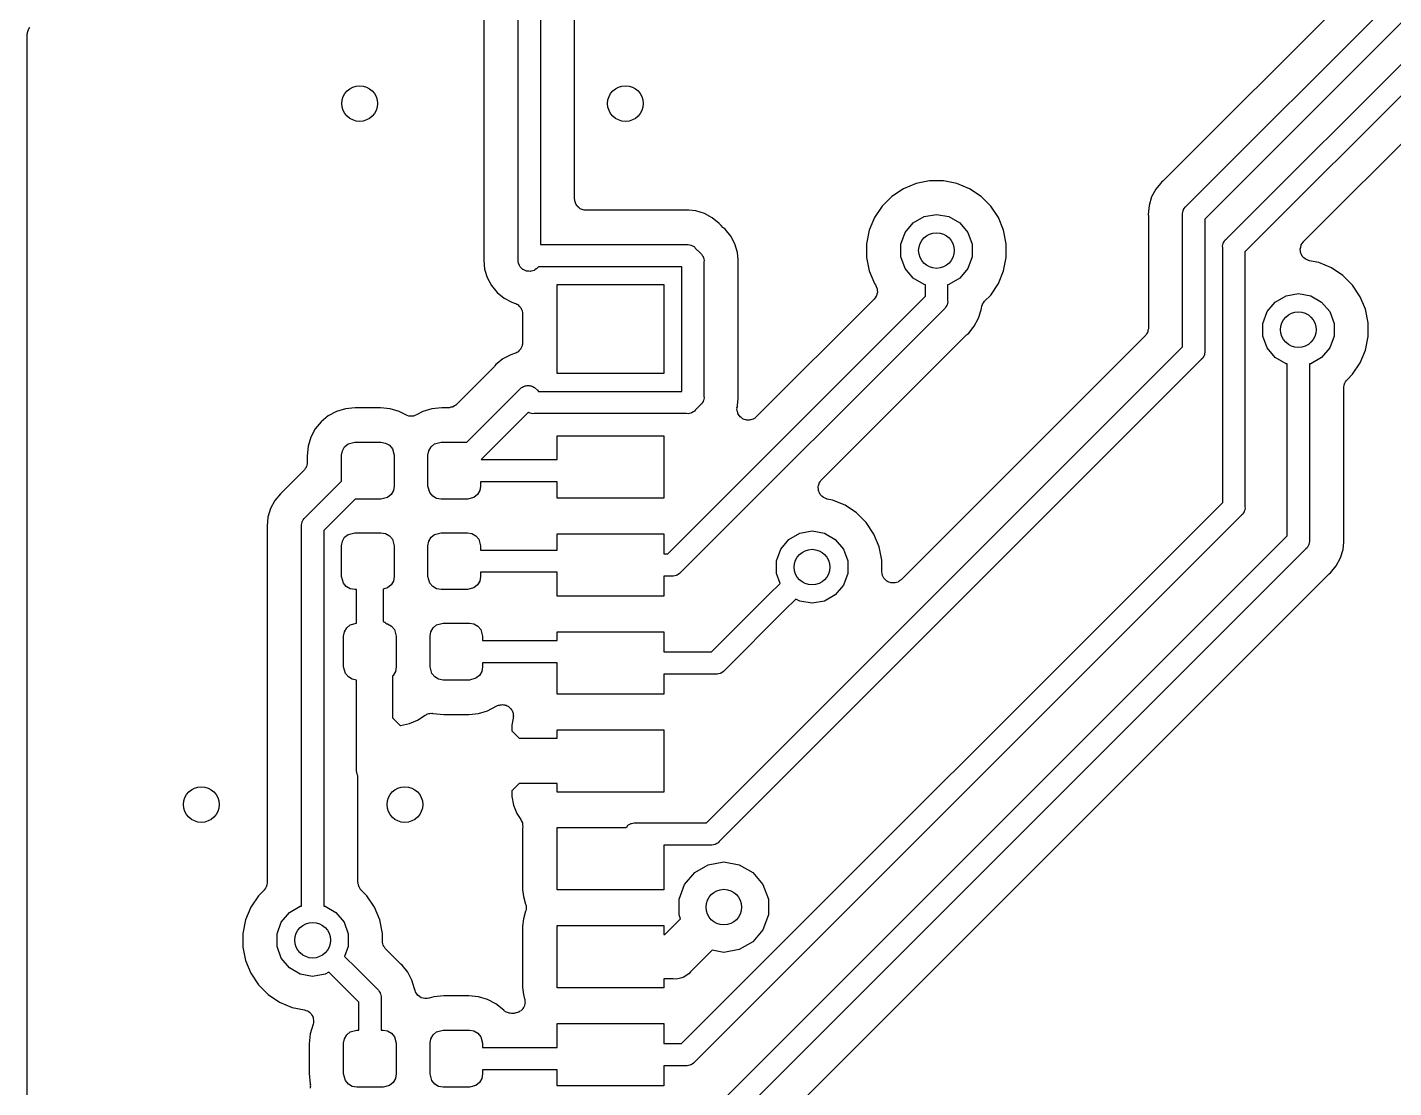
# Model space of a CAD drawing. Extents: x 10 to 287, y -200 to -10.
# Drawn here: x 113.49 to 128.83, y -144.28 to -132.37 of the extents above; entities that cross this region are included whole.
import ezdxf

# ---------------------------------------------------------------- set-up
doc = ezdxf.new("R2010")
doc.units = 0
doc.header["$MEASUREMENT"] = 0
doc.layers.add('BLACK', color=7, linetype='CONTINUOUS')

msp = doc.modelspace()

# ---------------------------------------------------------------- linework, layer by layer
at = {"layer": 'BLACK', "linetype": 'CONTINUOUS'}
for p, q in [((119.001, -134.966), (119.001, -123.877)), ((119.251, -123.83), (119.251, -134.806)), ((119.635, -134.295), (119.635, -123.856)), ((118.617, -125.522), (118.617, -134.951)), ((132.711, -127.624), (126.249, -134.086)), ((126.502, -134.376), (133.135, -127.743)), ((133.345, -127.887), (126.712, -134.52)), ((126.952, -134.745), (133.504, -128.193)), ((133.681, -128.37), (127.162, -134.889)), ((113.495, -132.413), (113.497, -132.402)), ((113.497, -132.402), (113.502, -132.392)), ((113.502, -132.392), (113.506, -132.382)), ((113.506, -132.382), (113.513, -132.373)), ((113.513, -132.373), (113.519, -132.363)), ((113.489, -132.445), (113.491, -132.434)), ((113.489, -147.666), (113.489, -132.445)), ((113.491, -132.423), (113.495, -132.413)), ((113.491, -132.434), (113.491, -132.423)), ((127.82, -134.774), (129.928, -132.666)), ((123.621, -134.09), (123.469, -134.12)), ((123.775, -134.09), (123.621, -134.09)), ((123.927, -134.12), (123.775, -134.09)), ((126.24, -134.094), (126.225, -134.106)), ((126.244, -134.09), (126.24, -134.094)), ((126.249, -134.086), (126.244, -134.09)), ((123.327, -134.179), (123.198, -134.265)), ((123.469, -134.12), (123.327, -134.179)), ((124.069, -134.179), (123.927, -134.12)), ((124.198, -134.265), (124.069, -134.179)), ((126.162, -134.184), (126.114, -134.272)), ((126.213, -134.121), (126.162, -134.184)), ((126.225, -134.106), (126.213, -134.121)), ((126.213, -134.121), (126.213, -134.121)), ((119.637, -134.306), (119.635, -134.295)), ((119.637, -134.317), (119.637, -134.306)), ((119.641, -134.327), (119.637, -134.317)), ((119.643, -134.338), (119.641, -134.327)), ((119.648, -134.348), (119.643, -134.338)), ((119.652, -134.358), (119.648, -134.348)), ((119.659, -134.367), (119.652, -134.358)), ((119.665, -134.377), (119.659, -134.367)), ((119.673, -134.384), (119.665, -134.377)), ((119.68, -134.392), (119.673, -134.384)), ((119.69, -134.398), (119.68, -134.392)), ((119.698, -134.405), (119.69, -134.398)), ((123.089, -134.374), (123.003, -134.503)), ((123.198, -134.265), (123.089, -134.374)), ((124.307, -134.374), (124.198, -134.265)), ((124.393, -134.503), (124.307, -134.374)), ((126.085, -134.368), (126.076, -134.468)), ((126.114, -134.272), (126.085, -134.368)), ((126.472, -134.414), (126.481, -134.401)), ((126.481, -134.401), (126.49, -134.386)), ((126.49, -134.386), (126.502, -134.376)), ((119.709, -134.409), (119.698, -134.405)), ((119.719, -134.414), (119.709, -134.409)), ((119.73, -134.416), (119.719, -134.414)), ((119.74, -134.42), (119.73, -134.416)), ((119.751, -134.42), (119.74, -134.42)), ((119.762, -134.422), (119.751, -134.42)), ((120.866, -134.422), (119.762, -134.422)), ((120.872, -134.421), (120.866, -134.422)), ((120.878, -134.421), (120.872, -134.421)), ((120.897, -134.42), (120.878, -134.421)), ((120.916, -134.421), (120.897, -134.42)), ((120.997, -134.429), (120.916, -134.421)), ((120.916, -134.421), (120.916, -134.421)), ((121.093, -134.458), (120.997, -134.429)), ((121.181, -134.506), (121.093, -134.458)), ((121.259, -134.569), (121.181, -134.506)), ((123.003, -134.503), (122.944, -134.645)), ((123.437, -134.563), (123.559, -134.492)), ((123.559, -134.492), (123.698, -134.468)), ((123.698, -134.468), (123.837, -134.492)), ((123.837, -134.492), (123.959, -134.563)), ((124.452, -134.645), (124.393, -134.503)), ((126.076, -134.468), (126.077, -134.487)), ((126.077, -134.487), (126.077, -134.493)), ((126.077, -134.493), (126.078, -134.499)), ((126.078, -134.499), (126.078, -135.743)), ((126.461, -134.457), (126.465, -134.441)), ((126.462, -134.473), (126.461, -134.457)), ((126.462, -135.954), (126.462, -134.473)), ((126.465, -134.441), (126.468, -134.425)), ((126.468, -134.425), (126.471, -134.42)), ((126.471, -134.42), (126.472, -134.414)), ((126.712, -134.52), (126.712, -136.001)), ((121.271, -134.584), (121.259, -134.569)), ((121.275, -134.588), (121.271, -134.584)), ((121.279, -134.593), (121.275, -134.588)), ((121.3, -134.614), (121.279, -134.593)), ((121.305, -134.618), (121.3, -134.614)), ((121.309, -134.622), (121.305, -134.618)), ((121.324, -134.634), (121.309, -134.622)), ((121.387, -134.712), (121.324, -134.634)), ((122.944, -134.645), (122.914, -134.797)), ((123.298, -134.803), (123.346, -134.671)), ((123.346, -134.671), (123.437, -134.563)), ((123.959, -134.563), (124.05, -134.671)), ((124.05, -134.671), (124.098, -134.803)), ((124.482, -134.797), (124.452, -134.645)), ((119.251, -134.806), (120.892, -134.806)), ((120.892, -134.806), (120.908, -134.805)), ((120.908, -134.805), (120.924, -134.809)), ((120.924, -134.809), (120.94, -134.812)), ((120.94, -134.812), (120.945, -134.815)), ((120.945, -134.815), (120.951, -134.816)), ((120.951, -134.816), (120.964, -134.825)), ((120.964, -134.825), (120.979, -134.834)), ((120.979, -134.834), (120.989, -134.846)), ((120.989, -134.846), (121.047, -134.904)), ((121.435, -134.8), (121.387, -134.712)), ((121.464, -134.896), (121.435, -134.8)), ((122.914, -134.797), (122.914, -134.951)), ((123.298, -134.945), (123.298, -134.803)), ((124.098, -134.803), (124.098, -134.945)), ((124.482, -134.951), (124.482, -134.797)), ((126.911, -134.826), (126.915, -134.81)), ((126.912, -134.842), (126.911, -134.826)), ((126.912, -137.704), (126.912, -134.842)), ((126.915, -134.81), (126.918, -134.794)), ((126.918, -134.794), (126.921, -134.789)), ((126.921, -134.789), (126.922, -134.783)), ((126.922, -134.783), (126.931, -134.77)), ((126.931, -134.77), (126.94, -134.755)), ((126.94, -134.755), (126.952, -134.745)), ((127.783, -134.853), (127.788, -134.835)), ((127.784, -134.857), (127.783, -134.853)), ((127.783, -134.861), (127.784, -134.857)), ((127.786, -134.879), (127.783, -134.861)), ((127.788, -134.835), (127.792, -134.818)), ((127.792, -134.818), (127.794, -134.814)), ((127.794, -134.814), (127.795, -134.81)), ((127.795, -134.81), (127.805, -134.795)), ((127.805, -134.795), (127.814, -134.78)), ((127.814, -134.78), (127.818, -134.777)), ((127.818, -134.777), (127.82, -134.774)), ((118.616, -134.963), (118.615, -134.982)), ((118.615, -134.982), (118.624, -135.082)), ((118.617, -134.951), (118.616, -134.957)), ((118.616, -134.957), (118.616, -134.963)), ((119, -134.971), (119.001, -134.966)), ((119.001, -134.987), (119, -134.971)), ((119.001, -134.993), (119.001, -134.987)), ((119.002, -134.998), (119.001, -134.993)), ((119.003, -135.015), (119.002, -134.998)), ((119.006, -135.02), (119.003, -135.015)), ((121.047, -134.904), (121.059, -134.914)), ((121.059, -134.914), (121.068, -134.929)), ((121.068, -134.929), (121.077, -134.942)), ((121.077, -134.942), (121.078, -134.948)), ((121.078, -134.948), (121.081, -134.953)), ((121.081, -134.953), (121.084, -134.969)), ((121.084, -134.969), (121.088, -134.985)), ((121.088, -134.985), (121.087, -135.001)), ((121.087, -135.001), (121.087, -136.511)), ((121.472, -134.977), (121.464, -134.896)), ((121.473, -134.996), (121.472, -134.977)), ((121.472, -135.015), (121.473, -134.996)), ((121.472, -135.021), (121.472, -135.015)), ((122.914, -134.951), (122.944, -135.103)), ((123.346, -135.077), (123.298, -134.945)), ((124.098, -134.945), (124.05, -135.077)), ((124.452, -135.103), (124.482, -134.951)), ((127.162, -134.889), (127.162, -137.751)), ((127.787, -134.896), (127.786, -134.879)), ((127.789, -134.9), (127.787, -134.896)), ((127.79, -134.904), (127.789, -134.9)), ((127.798, -134.92), (127.79, -134.904)), ((127.806, -134.936), (127.798, -134.92)), ((127.809, -134.939), (127.806, -134.936)), ((127.811, -134.943), (127.809, -134.939)), ((127.824, -134.955), (127.811, -134.943)), ((127.837, -134.968), (127.824, -134.955)), ((127.841, -134.969), (127.837, -134.968)), ((127.844, -134.972), (127.841, -134.969)), ((127.861, -134.979), (127.844, -134.972)), ((127.877, -134.986), (127.861, -134.979)), ((127.881, -134.987), (127.877, -134.986)), ((127.885, -134.988), (127.881, -134.987)), ((127.991, -135.009), (127.885, -134.988)), ((128.133, -135.068), (127.991, -135.009)), ((118.624, -135.082), (118.653, -135.178)), ((119.007, -135.025), (119.006, -135.02)), ((119.015, -135.04), (119.007, -135.025)), ((119.022, -135.055), (119.015, -135.04)), ((119.026, -135.059), (119.022, -135.055)), ((119.029, -135.064), (119.026, -135.059)), ((119.041, -135.074), (119.029, -135.064)), ((119.053, -135.086), (119.041, -135.074)), ((119.058, -135.088), (119.053, -135.086)), ((119.063, -135.092), (119.058, -135.088)), ((119.078, -135.098), (119.063, -135.092)), ((119.093, -135.105), (119.078, -135.098)), ((119.099, -135.105), (119.093, -135.105)), ((119.104, -135.107), (119.099, -135.105)), ((119.121, -135.107), (119.104, -135.107)), ((119.137, -135.108), (119.121, -135.107)), ((119.142, -135.107), (119.137, -135.108)), ((119.148, -135.107), (119.142, -135.107)), ((119.164, -135.101), (119.148, -135.107)), ((119.18, -135.097), (119.164, -135.101)), ((119.184, -135.094), (119.18, -135.097)), ((119.189, -135.092), (119.184, -135.094)), ((119.202, -135.081), (119.189, -135.092)), ((119.207, -135.078), (119.202, -135.081)), ((119.211, -135.074), (119.207, -135.078)), ((119.223, -135.064), (119.211, -135.074)), ((119.226, -135.059), (119.223, -135.064)), ((119.229, -135.056), (119.226, -135.059)), ((120.837, -135.056), (119.229, -135.056)), ((120.837, -136.456), (120.837, -135.056)), ((121.471, -135.027), (121.472, -135.021)), ((121.471, -136.485), (121.471, -135.027)), ((122.944, -135.103), (123.003, -135.245)), ((123.437, -135.185), (123.346, -135.077)), ((124.05, -135.077), (123.959, -135.185)), ((124.393, -135.245), (124.452, -135.103)), ((128.262, -135.154), (128.133, -135.068)), ((128.371, -135.263), (128.262, -135.154)), ((118.653, -135.178), (118.701, -135.266)), ((118.701, -135.266), (118.764, -135.344)), ((119.437, -136.256), (119.437, -135.256)), ((119.437, -135.256), (120.637, -135.256)), ((120.637, -135.256), (120.637, -136.256)), ((123.003, -135.245), (123.013, -135.26)), ((123.013, -135.26), (123.021, -135.279)), ((123.021, -135.279), (123.03, -135.298)), ((123.03, -135.298), (123.03, -135.299)), ((123.03, -135.299), (123.031, -135.301)), ((123.031, -135.301), (123.032, -135.321)), ((123.032, -135.321), (123.034, -135.342)), ((123.559, -135.256), (123.437, -135.185)), ((123.573, -135.258), (123.559, -135.256)), ((123.573, -135.388), (123.573, -135.258)), ((123.837, -135.256), (123.823, -135.258)), ((123.823, -135.258), (123.823, -135.434)), ((123.959, -135.185), (123.837, -135.256)), ((124.307, -135.374), (124.393, -135.245)), ((128.457, -135.392), (128.371, -135.263)), ((118.764, -135.344), (118.842, -135.407)), ((118.842, -135.407), (118.93, -135.455)), ((118.93, -135.455), (118.96, -135.464)), ((118.96, -135.464), (118.973, -135.47)), ((118.973, -135.47), (118.987, -135.475)), ((118.987, -135.475), (118.993, -135.48)), ((120.68, -138.281), (123.573, -135.388)), ((122.997, -135.421), (121.675, -136.743)), ((123.009, -135.404), (122.997, -135.421)), ((123.021, -135.387), (123.009, -135.404)), ((123.022, -135.386), (123.021, -135.387)), ((123.023, -135.384), (123.022, -135.386)), ((123.028, -135.364), (123.023, -135.384)), ((123.034, -135.345), (123.028, -135.364)), ((123.034, -135.342), (123.034, -135.343)), ((123.034, -135.343), (123.034, -135.345)), ((123.82, -135.467), (123.817, -135.483)), ((123.824, -135.451), (123.82, -135.467)), ((123.823, -135.434), (123.824, -135.451)), ((124.213, -135.477), (124.226, -135.46)), ((124.213, -135.478), (124.213, -135.477)), ((124.213, -135.479), (124.213, -135.478)), ((124.226, -135.46), (124.238, -135.443)), ((124.238, -135.443), (124.307, -135.374)), ((127.41, -135.56), (127.501, -135.452)), ((127.501, -135.452), (127.623, -135.381)), ((127.623, -135.381), (127.762, -135.357)), ((127.762, -135.357), (127.901, -135.381)), ((127.901, -135.381), (128.023, -135.452)), ((128.023, -135.452), (128.114, -135.56)), ((128.516, -135.534), (128.457, -135.392)), ((118.993, -135.48), (119, -135.484)), ((119, -135.484), (119.01, -135.494)), ((119.01, -135.494), (119.021, -135.504)), ((119.021, -135.504), (119.025, -135.51)), ((119.025, -135.51), (119.03, -135.516)), ((119.03, -135.516), (119.036, -135.529)), ((119.036, -135.529), (119.043, -135.542)), ((119.043, -135.542), (119.044, -135.549)), ((119.044, -135.549), (119.047, -135.556)), ((119.047, -135.556), (119.048, -135.571)), ((119.048, -135.571), (119.051, -135.585)), ((119.051, -135.585), (119.051, -135.91)), ((123.783, -135.532), (120.824, -138.491)), ((123.795, -135.521), (123.783, -135.532)), ((123.804, -135.507), (123.795, -135.521)), ((123.813, -135.493), (123.804, -135.507)), ((123.814, -135.488), (123.813, -135.493)), ((123.817, -135.483), (123.814, -135.488)), ((124.171, -135.635), (124.2, -135.539)), ((124.2, -135.539), (124.202, -135.52)), ((124.202, -135.52), (124.207, -135.499)), ((124.207, -135.499), (124.213, -135.479)), ((127.362, -135.692), (127.41, -135.56)), ((128.114, -135.56), (128.162, -135.692)), ((128.546, -135.686), (128.516, -135.534)), ((124.06, -135.801), (124.123, -135.724)), ((124.123, -135.724), (124.171, -135.635)), ((126.073, -135.77), (126.07, -135.786)), ((126.078, -135.754), (126.073, -135.77)), ((126.078, -135.743), (126.077, -135.748)), ((126.077, -135.748), (126.078, -135.754)), ((127.362, -135.834), (127.362, -135.692)), ((128.162, -135.692), (128.162, -135.834)), ((128.546, -135.84), (128.546, -135.686)), ((119.047, -135.938), (119.044, -135.945)), ((119.048, -135.924), (119.047, -135.938)), ((119.051, -135.91), (119.048, -135.924)), ((122.407, -137.45), (124.036, -135.822)), ((126.041, -135.832), (123.302, -138.571)), ((124.036, -135.822), (124.041, -135.818)), ((124.041, -135.818), (124.045, -135.813)), ((124.045, -135.813), (124.06, -135.801)), ((126.044, -135.828), (126.041, -135.832)), ((126.048, -135.824), (126.044, -135.828)), ((126.057, -135.81), (126.048, -135.824)), ((126.066, -135.796), (126.057, -135.81)), ((126.068, -135.791), (126.066, -135.796)), ((126.07, -135.786), (126.068, -135.791)), ((127.41, -135.966), (127.362, -135.834)), ((128.162, -135.834), (128.114, -135.966)), ((128.516, -135.992), (128.546, -135.84)), ((118.917, -136.044), (118.829, -136.092)), ((118.96, -136.031), (118.917, -136.044)), ((118.973, -136.025), (118.96, -136.031)), ((118.987, -136.02), (118.973, -136.025)), ((118.993, -136.015), (118.987, -136.02)), ((119, -136.011), (118.993, -136.015)), ((119.01, -136.001), (119, -136.011)), ((119.021, -135.991), (119.01, -136.001)), ((119.025, -135.985), (119.021, -135.991)), ((119.03, -135.979), (119.025, -135.985)), ((119.036, -135.966), (119.03, -135.979)), ((119.043, -135.953), (119.036, -135.966)), ((119.044, -135.945), (119.043, -135.953)), ((121.114, -141.302), (126.462, -135.954)), ((126.684, -136.088), (126.672, -136.098)), ((126.693, -136.073), (126.684, -136.088)), ((126.702, -136.06), (126.693, -136.073)), ((126.703, -136.054), (126.702, -136.06)), ((126.706, -136.049), (126.703, -136.054)), ((126.709, -136.033), (126.706, -136.049)), ((126.713, -136.017), (126.709, -136.033)), ((126.712, -136.001), (126.713, -136.017)), ((127.501, -136.074), (127.41, -135.966)), ((127.623, -136.145), (127.501, -136.074)), ((128.023, -136.074), (127.901, -136.145)), ((128.114, -135.966), (128.023, -136.074)), ((128.457, -136.134), (128.516, -135.992)), ((118.731, -136.179), (118.307, -136.603)), ((118.734, -136.174), (118.731, -136.179)), ((118.739, -136.17), (118.734, -136.174)), ((118.751, -136.155), (118.739, -136.17)), ((118.766, -136.143), (118.751, -136.155)), ((118.829, -136.092), (118.766, -136.143)), ((118.766, -136.143), (118.766, -136.143)), ((118.766, -136.143), (118.766, -136.143)), ((126.672, -136.098), (121.258, -141.512)), ((127.637, -136.147), (127.623, -136.145)), ((127.637, -136.34), (127.637, -136.147)), ((127.901, -136.145), (127.887, -136.147)), ((127.887, -136.147), (127.887, -138.126)), ((128.371, -136.263), (128.457, -136.134)), ((119.07, -136.399), (119.08, -136.394)), ((119.08, -136.394), (119.091, -136.393)), ((119.091, -136.393), (119.102, -136.39)), ((119.102, -136.39), (119.113, -136.391)), ((119.113, -136.391), (119.124, -136.39)), ((119.124, -136.39), (119.135, -136.393)), ((119.135, -136.393), (119.146, -136.394)), ((119.146, -136.394), (119.156, -136.399)), ((120.637, -136.256), (119.437, -136.256)), ((127.637, -138.079), (127.637, -136.34)), ((127.637, -136.34), (127.637, -136.34)), ((128.271, -136.404), (128.276, -136.388)), ((128.276, -136.388), (128.279, -136.372)), ((128.279, -136.372), (128.281, -136.367)), ((128.281, -136.367), (128.283, -136.362)), ((128.283, -136.362), (128.292, -136.348)), ((128.292, -136.348), (128.301, -136.334)), ((128.301, -136.334), (128.305, -136.33)), ((128.305, -136.33), (128.308, -136.326)), ((128.308, -136.326), (128.371, -136.263)), ((118.426, -137.027), (119.032, -136.421)), ((119.032, -136.421), (119.04, -136.413)), ((119.032, -136.421), (119.032, -136.421)), ((119.04, -136.413), (119.05, -136.408)), ((119.05, -136.408), (119.059, -136.402)), ((119.059, -136.402), (119.07, -136.399)), ((119.156, -136.399), (119.166, -136.402)), ((119.166, -136.402), (119.176, -136.408)), ((119.176, -136.408), (119.186, -136.413)), ((119.186, -136.413), (119.217, -136.444)), ((119.217, -136.444), (119.229, -136.456)), ((119.229, -136.456), (120.837, -136.456)), ((121.084, -136.543), (121.081, -136.559)), ((121.088, -136.527), (121.084, -136.543)), ((121.087, -136.511), (121.088, -136.527)), ((121.464, -136.616), (121.472, -136.535)), ((121.472, -136.491), (121.471, -136.485)), ((121.472, -136.497), (121.472, -136.491)), ((121.473, -136.516), (121.472, -136.497)), ((121.472, -136.535), (121.473, -136.516)), ((121.472, -136.535), (121.472, -136.535)), ((128.272, -136.41), (128.271, -136.404)), ((128.271, -136.415), (128.272, -136.41)), ((128.271, -138.1), (128.271, -136.415)), ((116.961, -136.681), (116.869, -136.731)), ((117.061, -136.651), (116.961, -136.681)), ((117.172, -136.64), (117.061, -136.651)), ((117.454, -136.64), (117.172, -136.64)), ((117.564, -136.651), (117.454, -136.64)), ((117.665, -136.681), (117.564, -136.651)), ((117.738, -136.721), (117.665, -136.681)), ((117.931, -136.681), (117.858, -136.721)), ((118.031, -136.651), (117.931, -136.681)), ((118.142, -136.64), (118.031, -136.651)), ((118.217, -136.64), (118.142, -136.64)), ((118.222, -136.639), (118.217, -136.64)), ((118.228, -136.64), (118.222, -136.639)), ((118.244, -136.635), (118.228, -136.64)), ((118.26, -136.633), (118.244, -136.635)), ((118.265, -136.63), (118.26, -136.633)), ((118.271, -136.628), (118.265, -136.63)), ((118.284, -136.619), (118.271, -136.628)), ((118.299, -136.61), (118.284, -136.619)), ((118.302, -136.606), (118.299, -136.61)), ((118.307, -136.603), (118.302, -136.606)), ((119.116, -136.691), (118.585, -137.222)), ((119.123, -136.696), (119.116, -136.691)), ((119.129, -136.697), (119.123, -136.696)), ((119.134, -136.7), (119.129, -136.697)), ((119.15, -136.703), (119.134, -136.7)), ((119.166, -136.707), (119.15, -136.703)), ((120.924, -136.703), (120.908, -136.707)), ((120.94, -136.7), (120.924, -136.703)), ((120.945, -136.697), (120.94, -136.7)), ((120.951, -136.696), (120.945, -136.697)), ((120.964, -136.687), (120.951, -136.696)), ((120.979, -136.678), (120.964, -136.687)), ((120.989, -136.666), (120.979, -136.678)), ((121.047, -136.608), (120.989, -136.666)), ((121.059, -136.598), (121.047, -136.608)), ((121.068, -136.583), (121.059, -136.598)), ((121.077, -136.57), (121.068, -136.583)), ((121.078, -136.564), (121.077, -136.57)), ((121.081, -136.559), (121.078, -136.564)), ((121.458, -136.642), (121.462, -136.629)), ((121.459, -136.651), (121.458, -136.642)), ((121.458, -136.66), (121.459, -136.651)), ((121.461, -136.673), (121.458, -136.66)), ((121.462, -136.686), (121.461, -136.673)), ((121.462, -136.629), (121.463, -136.616)), ((121.466, -136.694), (121.462, -136.686)), ((121.463, -136.616), (121.464, -136.616)), ((121.468, -136.703), (121.466, -136.694)), ((121.475, -136.714), (121.468, -136.703)), ((116.788, -136.797), (116.722, -136.878)), ((116.869, -136.731), (116.788, -136.797)), ((117.755, -136.726), (117.738, -136.721)), ((117.772, -136.733), (117.755, -136.726)), ((117.776, -136.733), (117.772, -136.733)), ((117.78, -136.734), (117.776, -136.733)), ((117.798, -136.734), (117.78, -136.734)), ((117.816, -136.734), (117.798, -136.734)), ((117.82, -136.733), (117.816, -136.734)), ((117.824, -136.733), (117.82, -136.733)), ((117.841, -136.726), (117.824, -136.733)), ((117.858, -136.721), (117.841, -136.726)), ((119.182, -136.706), (119.166, -136.707)), ((120.892, -136.706), (119.182, -136.706)), ((120.908, -136.707), (120.892, -136.706)), ((121.481, -136.726), (121.475, -136.714)), ((121.487, -136.732), (121.481, -136.726)), ((121.492, -136.74), (121.487, -136.732)), ((121.503, -136.748), (121.492, -136.74)), ((121.512, -136.757), (121.503, -136.748)), ((121.52, -136.761), (121.512, -136.757)), ((121.528, -136.767), (121.52, -136.761)), ((121.54, -136.77), (121.528, -136.767)), ((121.552, -136.776), (121.54, -136.77)), ((121.561, -136.777), (121.552, -136.776)), ((121.57, -136.779), (121.561, -136.777)), ((121.583, -136.779), (121.57, -136.779)), ((121.596, -136.78), (121.583, -136.779)), ((121.605, -136.777), (121.596, -136.78)), ((121.614, -136.777), (121.605, -136.777)), ((121.626, -136.772), (121.614, -136.777)), ((121.639, -136.768), (121.626, -136.772)), ((121.646, -136.763), (121.639, -136.768)), ((121.654, -136.76), (121.646, -136.763)), ((121.664, -136.751), (121.654, -136.76)), ((121.675, -136.743), (121.664, -136.751)), ((116.673, -136.97), (116.642, -137.07)), ((116.722, -136.878), (116.673, -136.97)), ((119.437, -137.222), (119.437, -136.956)), ((119.437, -136.956), (120.637, -136.956)), ((120.637, -136.956), (120.637, -137.656)), ((116.642, -137.07), (116.631, -137.18)), ((117.018, -137.174), (117.027, -137.124)), ((117.027, -137.124), (117.052, -137.079)), ((117.052, -137.079), (117.092, -137.046)), ((117.092, -137.046), (117.165, -137.027)), ((117.165, -137.027), (117.46, -137.027)), ((117.46, -137.027), (117.511, -137.036)), ((117.511, -137.036), (117.555, -137.061)), ((117.555, -137.061), (117.588, -137.1)), ((117.588, -137.1), (117.608, -137.174)), ((117.988, -137.174), (117.997, -137.124)), ((117.997, -137.124), (118.022, -137.079)), ((118.022, -137.079), (118.062, -137.046)), ((118.062, -137.046), (118.135, -137.027)), ((118.135, -137.027), (118.426, -137.027)), ((116.62, -137.309), (116.61, -137.323)), ((116.621, -137.304), (116.62, -137.309)), ((116.624, -137.299), (116.621, -137.304)), ((116.627, -137.283), (116.624, -137.299)), ((116.631, -137.267), (116.627, -137.283)), ((116.631, -137.256), (116.63, -137.261)), ((116.63, -137.261), (116.631, -137.267)), ((116.631, -137.18), (116.631, -137.256)), ((117.018, -137.465), (117.018, -137.174)), ((117.608, -137.174), (117.608, -137.519)), ((117.988, -137.519), (117.988, -137.174)), ((118.585, -137.222), (119.437, -137.222)), ((116.594, -137.345), (116.355, -137.585)), ((116.597, -137.341), (116.594, -137.345)), ((116.602, -137.337), (116.597, -137.341)), ((116.61, -137.323), (116.602, -137.337)), ((116.608, -137.874), (117.018, -137.465)), ((119.437, -137.472), (118.578, -137.472)), ((118.578, -137.472), (118.578, -137.519)), ((119.437, -137.656), (119.437, -137.472)), ((122.382, -137.486), (122.392, -137.472)), ((122.392, -137.472), (122.401, -137.456)), ((122.401, -137.456), (122.405, -137.454)), ((122.405, -137.454), (122.407, -137.45)), ((116.331, -137.605), (116.268, -137.683)), ((116.346, -137.593), (116.331, -137.605)), ((116.35, -137.588), (116.346, -137.593)), ((116.355, -137.585), (116.35, -137.588)), ((117.573, -137.614), (117.534, -137.647)), ((117.599, -137.57), (117.573, -137.614)), ((117.608, -137.519), (117.599, -137.57)), ((118.008, -137.593), (117.988, -137.519)), ((118.041, -137.632), (118.008, -137.593)), ((118.543, -137.614), (118.504, -137.647)), ((118.569, -137.57), (118.543, -137.614)), ((118.578, -137.519), (118.569, -137.57)), ((122.37, -137.529), (122.375, -137.512)), ((122.371, -137.533), (122.37, -137.529)), ((122.37, -137.537), (122.371, -137.533)), ((122.373, -137.555), (122.37, -137.537)), ((122.374, -137.573), (122.373, -137.555)), ((122.376, -137.577), (122.374, -137.573)), ((122.375, -137.512), (122.379, -137.494)), ((122.377, -137.581), (122.376, -137.577)), ((122.385, -137.597), (122.377, -137.581)), ((122.379, -137.494), (122.381, -137.491)), ((122.381, -137.491), (122.382, -137.486)), ((122.393, -137.613), (122.385, -137.597)), ((122.396, -137.616), (122.393, -137.613)), ((122.398, -137.62), (122.396, -137.616)), ((122.411, -137.631), (122.398, -137.62)), ((116.22, -137.771), (116.191, -137.867)), ((116.268, -137.683), (116.22, -137.771)), ((117.17, -137.667), (116.818, -138.018)), ((117.46, -137.667), (117.17, -137.667)), ((117.534, -137.647), (117.46, -137.667)), ((118.085, -137.658), (118.041, -137.632)), ((118.135, -137.667), (118.085, -137.658)), ((118.43, -137.667), (118.135, -137.667)), ((118.504, -137.647), (118.43, -137.667)), ((120.637, -137.656), (119.437, -137.656)), ((120.835, -143.781), (126.912, -137.704)), ((122.424, -137.644), (122.411, -137.631)), ((122.428, -137.646), (122.424, -137.644)), ((122.431, -137.649), (122.428, -137.646)), ((122.448, -137.655), (122.431, -137.649)), ((122.464, -137.663), (122.448, -137.655)), ((122.468, -137.663), (122.464, -137.663)), ((122.472, -137.665), (122.468, -137.663)), ((122.53, -137.676), (122.472, -137.665)), ((122.672, -137.735), (122.53, -137.676)), ((122.801, -137.821), (122.672, -137.735)), ((127.163, -137.767), (127.159, -137.783)), ((127.162, -137.751), (127.163, -137.767)), ((116.191, -137.867), (116.181, -137.967)), ((116.571, -137.94), (116.574, -137.923)), ((116.574, -137.923), (116.576, -137.918)), ((116.576, -137.918), (116.578, -137.913)), ((116.578, -137.913), (116.587, -137.899)), ((116.587, -137.899), (116.596, -137.885)), ((116.596, -137.885), (116.608, -137.874)), ((127.122, -137.848), (120.979, -143.991)), ((122.91, -137.93), (122.801, -137.821)), ((122.996, -138.059), (122.91, -137.93)), ((127.134, -137.838), (127.122, -137.848)), ((127.143, -137.823), (127.134, -137.838)), ((127.152, -137.81), (127.143, -137.823)), ((127.153, -137.804), (127.152, -137.81)), ((127.156, -137.799), (127.153, -137.804)), ((127.159, -137.783), (127.156, -137.799)), ((116.181, -137.967), (116.183, -137.985)), ((116.183, -137.985), (116.183, -137.992)), ((116.183, -137.992), (116.184, -137.998)), ((116.184, -137.998), (116.184, -141.969)), ((116.566, -137.956), (116.571, -137.94)), ((116.568, -137.972), (116.566, -137.956)), ((116.568, -142.044), (116.568, -137.972)), ((116.818, -138.018), (116.818, -142.237)), ((117.052, -138.095), (117.092, -138.062)), ((117.092, -138.062), (117.165, -138.043)), ((117.165, -138.043), (117.46, -138.043)), ((117.46, -138.043), (117.511, -138.052)), ((117.511, -138.052), (117.555, -138.077)), ((117.555, -138.077), (117.588, -138.116)), ((118.022, -138.095), (118.062, -138.062)), ((118.062, -138.062), (118.135, -138.043)), ((118.135, -138.043), (118.43, -138.043)), ((118.43, -138.043), (118.481, -138.052)), ((118.481, -138.052), (118.525, -138.077)), ((118.525, -138.077), (118.558, -138.116)), ((119.437, -138.238), (119.437, -138.056)), ((119.437, -138.056), (120.637, -138.056)), ((120.637, -138.056), (120.637, -138.281)), ((120.835, -144.881), (127.637, -138.079)), ((122.04, -138.119), (122.162, -138.048)), ((122.162, -138.048), (122.301, -138.024)), ((122.301, -138.024), (122.44, -138.048)), ((122.44, -138.048), (122.562, -138.119)), ((123.055, -138.201), (122.996, -138.059)), ((117.018, -138.19), (117.027, -138.14)), ((117.018, -138.535), (117.018, -138.19)), ((117.027, -138.14), (117.052, -138.095)), ((117.588, -138.116), (117.608, -138.19)), ((117.608, -138.19), (117.608, -138.535)), ((117.988, -138.19), (117.997, -138.14)), ((117.988, -138.535), (117.988, -138.19)), ((117.997, -138.14), (118.022, -138.095)), ((118.558, -138.116), (118.578, -138.19)), ((118.578, -138.19), (118.578, -138.238)), ((118.578, -138.238), (119.437, -138.238)), ((127.847, -138.223), (120.979, -145.091)), ((121.901, -138.359), (121.949, -138.227)), ((121.949, -138.227), (122.04, -138.119)), ((122.562, -138.119), (122.653, -138.227)), ((122.653, -138.227), (122.701, -138.359)), ((123.085, -138.353), (123.055, -138.201)), ((127.859, -138.213), (127.847, -138.223)), ((127.868, -138.198), (127.859, -138.213)), ((127.877, -138.185), (127.868, -138.198)), ((127.878, -138.179), (127.877, -138.185)), ((127.881, -138.174), (127.878, -138.179)), ((127.884, -138.158), (127.881, -138.174)), ((127.888, -138.142), (127.884, -138.158)), ((127.887, -138.126), (127.888, -138.142)), ((128.235, -138.327), (128.264, -138.231)), ((128.264, -138.231), (128.272, -138.15)), ((128.272, -138.106), (128.271, -138.1)), ((128.272, -138.112), (128.272, -138.106)), ((128.273, -138.131), (128.272, -138.112)), ((128.272, -138.15), (128.273, -138.131)), ((128.272, -138.15), (128.272, -138.15)), ((120.637, -138.281), (120.68, -138.281)), ((121.901, -138.501), (121.901, -138.359)), ((122.701, -138.359), (122.701, -138.501)), ((123.085, -138.482), (123.085, -138.353)), ((128.187, -138.415), (128.235, -138.327)), ((117.038, -138.609), (117.018, -138.535)), ((117.608, -138.535), (117.599, -138.586)), ((118.008, -138.609), (117.988, -138.535)), ((118.578, -138.535), (118.569, -138.586)), ((119.437, -138.488), (118.578, -138.488)), ((118.578, -138.488), (118.578, -138.535)), ((119.437, -138.756), (119.437, -138.488)), ((120.726, -138.531), (120.637, -138.531)), ((120.637, -138.531), (120.637, -138.756)), ((120.743, -138.532), (120.726, -138.531)), ((120.759, -138.528), (120.743, -138.532)), ((120.775, -138.525), (120.759, -138.528)), ((120.78, -138.522), (120.775, -138.525)), ((120.785, -138.521), (120.78, -138.522)), ((120.799, -138.512), (120.785, -138.521)), ((120.813, -138.503), (120.799, -138.512)), ((120.824, -138.491), (120.813, -138.503)), ((121.269, -145.344), (128.1, -138.513)), ((121.942, -138.612), (121.901, -138.501)), ((122.701, -138.501), (122.653, -138.633)), ((123.088, -138.498), (123.085, -138.482)), ((123.089, -138.514), (123.088, -138.498)), ((123.092, -138.519), (123.089, -138.514)), ((123.093, -138.525), (123.092, -138.519)), ((123.101, -138.539), (123.093, -138.525)), ((123.108, -138.554), (123.101, -138.539)), ((128.1, -138.513), (128.105, -138.509)), ((128.105, -138.509), (128.109, -138.505)), ((128.109, -138.505), (128.124, -138.493)), ((128.124, -138.493), (128.187, -138.415)), ((117.071, -138.648), (117.038, -138.609)), ((117.115, -138.674), (117.071, -138.648)), ((117.165, -138.683), (117.115, -138.674)), ((117.186, -138.683), (117.165, -138.683)), ((117.186, -139.059), (117.186, -138.683)), ((117.534, -138.663), (117.486, -138.676)), ((117.486, -138.676), (117.486, -139.042)), ((117.573, -138.63), (117.534, -138.663)), ((117.599, -138.586), (117.573, -138.63)), ((118.041, -138.648), (118.008, -138.609)), ((118.085, -138.674), (118.041, -138.648)), ((118.135, -138.683), (118.085, -138.674)), ((118.43, -138.683), (118.135, -138.683)), ((118.504, -138.663), (118.43, -138.683)), ((118.543, -138.63), (118.504, -138.663)), ((118.569, -138.586), (118.543, -138.63)), ((121.82, -138.734), (121.942, -138.612)), ((122.653, -138.633), (122.562, -138.741)), ((123.112, -138.558), (123.108, -138.554)), ((123.115, -138.563), (123.112, -138.558)), ((123.127, -138.574), (123.115, -138.563)), ((123.139, -138.586), (123.127, -138.574)), ((123.144, -138.588), (123.139, -138.586)), ((123.148, -138.592), (123.144, -138.588)), ((123.164, -138.597), (123.148, -138.592)), ((123.179, -138.604), (123.164, -138.597)), ((123.185, -138.605), (123.179, -138.604)), ((123.19, -138.607), (123.185, -138.605)), ((123.207, -138.607), (123.19, -138.607)), ((123.223, -138.608), (123.207, -138.607)), ((123.228, -138.607), (123.223, -138.608)), ((123.234, -138.607), (123.228, -138.607)), ((123.25, -138.601), (123.234, -138.607)), ((123.266, -138.597), (123.25, -138.601)), ((123.27, -138.593), (123.266, -138.597)), ((123.275, -138.592), (123.27, -138.593)), ((123.288, -138.581), (123.275, -138.592)), ((123.302, -138.571), (123.288, -138.581)), ((120.637, -138.756), (119.437, -138.756)), ((121.173, -139.381), (121.82, -138.734)), ((121.82, -138.734), (121.82, -138.734)), ((122.12, -138.788), (121.997, -138.911)), ((122.162, -138.812), (122.12, -138.788)), ((122.301, -138.836), (122.162, -138.812)), ((122.44, -138.812), (122.301, -138.836)), ((122.562, -138.741), (122.44, -138.812)), ((121.997, -138.911), (121.317, -139.591)), ((121.997, -138.911), (121.997, -138.911)), ((117.041, -139.206), (117.05, -139.156)), ((117.05, -139.156), (117.075, -139.111)), ((117.075, -139.111), (117.115, -139.078)), ((117.115, -139.078), (117.186, -139.059)), ((117.486, -139.042), (117.494, -139.044)), ((117.494, -139.044), (117.498, -139.047)), ((117.498, -139.047), (117.503, -139.049)), ((117.503, -139.049), (117.516, -139.06)), ((117.516, -139.06), (117.525, -139.066)), ((117.525, -139.066), (117.534, -139.068)), ((117.534, -139.068), (117.578, -139.093)), ((117.578, -139.093), (117.611, -139.132)), ((117.611, -139.132), (117.631, -139.206)), ((118.011, -139.206), (118.02, -139.156)), ((118.02, -139.156), (118.045, -139.111)), ((118.045, -139.111), (118.085, -139.078)), ((118.085, -139.078), (118.158, -139.059)), ((118.158, -139.059), (118.453, -139.059)), ((118.453, -139.059), (118.504, -139.068)), ((118.504, -139.068), (118.548, -139.093)), ((118.548, -139.093), (118.581, -139.132)), ((118.581, -139.132), (118.601, -139.206)), ((119.437, -139.254), (119.437, -139.156)), ((119.437, -139.156), (120.637, -139.156)), ((120.637, -139.156), (120.637, -139.381)), ((117.041, -139.551), (117.041, -139.206)), ((117.631, -139.206), (117.631, -139.551)), ((118.011, -139.551), (118.011, -139.206)), ((118.601, -139.206), (118.601, -139.254)), ((118.601, -139.254), (119.437, -139.254)), ((120.637, -139.381), (121.173, -139.381)), ((117.061, -139.625), (117.041, -139.551)), ((117.622, -139.602), (117.596, -139.646)), ((117.631, -139.551), (117.622, -139.602)), ((118.031, -139.625), (118.011, -139.551)), ((118.592, -139.602), (118.566, -139.646)), ((118.601, -139.551), (118.592, -139.602)), ((119.437, -139.504), (118.601, -139.504)), ((118.601, -139.504), (118.601, -139.551)), ((119.437, -139.856), (119.437, -139.504)), ((121.292, -139.612), (121.279, -139.621)), ((121.307, -139.603), (121.292, -139.612)), ((121.317, -139.591), (121.307, -139.603)), ((117.094, -139.664), (117.061, -139.625)), ((117.138, -139.69), (117.094, -139.664)), ((117.186, -139.698), (117.138, -139.69)), ((117.186, -140.697), (117.186, -139.698)), ((117.596, -139.646), (117.59, -139.651)), ((117.59, -139.651), (117.59, -140.122)), ((118.064, -139.664), (118.031, -139.625)), ((118.108, -139.69), (118.064, -139.664)), ((118.158, -139.699), (118.108, -139.69)), ((118.453, -139.699), (118.158, -139.699)), ((118.527, -139.679), (118.453, -139.699)), ((118.566, -139.646), (118.527, -139.679)), ((121.22, -139.631), (120.637, -139.631)), ((120.637, -139.631), (120.637, -139.856)), ((121.236, -139.632), (121.22, -139.631)), ((121.252, -139.628), (121.236, -139.632)), ((121.268, -139.625), (121.252, -139.628)), ((121.273, -139.622), (121.268, -139.625)), ((121.279, -139.621), (121.273, -139.622)), ((120.637, -139.856), (119.437, -139.856)), ((117.976, -140.082), (117.986, -140.079)), ((117.986, -140.079), (117.996, -140.075)), ((117.996, -140.075), (118.008, -140.074)), ((118.008, -140.074), (118.019, -140.072)), ((118.019, -140.072), (118.029, -140.073)), ((118.029, -140.073), (118.04, -140.072)), ((118.04, -140.072), (118.043, -140.073)), ((118.043, -140.073), (118.165, -140.085)), ((118.447, -140.085), (118.557, -140.074)), ((118.557, -140.074), (118.658, -140.044)), ((118.658, -140.044), (118.761, -139.989)), ((118.761, -139.989), (118.77, -139.986)), ((118.77, -139.986), (118.78, -139.981)), ((118.78, -139.981), (118.791, -139.979)), ((118.791, -139.979), (118.802, -139.975)), ((118.802, -139.975), (118.813, -139.975)), ((118.813, -139.975), (118.823, -139.974)), ((118.823, -139.974), (118.835, -139.976)), ((118.835, -139.976), (118.847, -139.977)), ((118.847, -139.977), (118.856, -139.98)), ((118.856, -139.98), (118.866, -139.982)), ((118.866, -139.982), (118.877, -139.989)), ((118.877, -139.989), (118.887, -139.993)), ((118.887, -139.993), (118.895, -140)), ((118.895, -140), (118.904, -140.005)), ((118.904, -140.005), (118.912, -140.015)), ((118.912, -140.015), (118.92, -140.022)), ((118.92, -140.022), (118.925, -140.032)), ((118.925, -140.032), (118.932, -140.04)), ((118.932, -140.04), (118.936, -140.051)), ((118.936, -140.051), (118.941, -140.061)), ((118.941, -140.061), (118.943, -140.072)), ((118.943, -140.072), (118.946, -140.082)), ((117.59, -140.122), (117.674, -140.207)), ((117.674, -140.207), (117.681, -140.207)), ((117.681, -140.207), (117.779, -140.187)), ((117.779, -140.187), (117.872, -140.149)), ((117.872, -140.149), (117.955, -140.093)), ((117.955, -140.093), (117.966, -140.088)), ((117.966, -140.088), (117.976, -140.082)), ((118.165, -140.085), (118.447, -140.085)), ((118.945, -140.126), (118.929, -140.206)), ((118.929, -140.206), (118.929, -140.268)), ((118.947, -140.105), (118.945, -140.115)), ((118.945, -140.115), (118.945, -140.126)), ((118.946, -140.082), (118.946, -140.093)), ((118.946, -140.093), (118.947, -140.105)), ((118.929, -140.268), (119.013, -140.352)), ((119.013, -140.352), (119.437, -140.352)), ((119.437, -140.352), (119.437, -140.256)), ((119.437, -140.256), (120.637, -140.256)), ((120.637, -140.256), (120.637, -140.956)), ((117.184, -140.717), (117.186, -140.697)), ((117.189, -140.736), (117.184, -140.717)), ((117.193, -140.756), (117.189, -140.736)), ((117.196, -140.762), (117.193, -140.756)), ((117.198, -140.768), (117.196, -140.762)), ((117.202, -140.774), (117.198, -140.768)), ((117.202, -141.969), (117.202, -140.774)), ((119.013, -140.86), (118.929, -140.944)), ((118.929, -140.944), (118.929, -141.006)), ((119.437, -140.86), (119.013, -140.86)), ((119.437, -140.956), (119.437, -140.86)), ((120.637, -140.956), (119.437, -140.956)), ((118.929, -141.006), (118.949, -141.104)), ((118.949, -141.104), (118.987, -141.197)), ((118.987, -141.197), (119.031, -141.263)), ((119.031, -141.263), (119.04, -141.283)), ((119.04, -141.283), (119.049, -141.302)), ((119.049, -141.302), (119.049, -141.303)), ((119.049, -141.303), (119.049, -141.304)), ((119.049, -141.304), (119.05, -141.325)), ((120.267, -141.311), (120.272, -141.308)), ((120.272, -141.308), (120.289, -141.305)), ((120.289, -141.305), (120.305, -141.301)), ((120.305, -141.301), (120.321, -141.302)), ((120.321, -141.302), (121.114, -141.302)), ((119.05, -141.325), (119.052, -141.346)), ((119.052, -141.346), (119.051, -141.362)), ((119.051, -141.362), (119.051, -142.05)), ((119.437, -142.056), (119.437, -141.356)), ((119.437, -141.356), (120.21, -141.356)), ((120.21, -141.356), (120.223, -141.343)), ((120.223, -141.343), (120.234, -141.33)), ((120.234, -141.33), (120.248, -141.322)), ((120.248, -141.322), (120.262, -141.312)), ((120.262, -141.312), (120.267, -141.311)), ((121.16, -141.552), (120.637, -141.552)), ((120.637, -141.552), (120.637, -142.056)), ((121.177, -141.554), (121.16, -141.552)), ((121.193, -141.55), (121.177, -141.554)), ((121.209, -141.547), (121.193, -141.55)), ((121.214, -141.544), (121.209, -141.547)), ((121.219, -141.542), (121.214, -141.544)), ((121.233, -141.533), (121.219, -141.542)), ((121.247, -141.525), (121.233, -141.533)), ((121.258, -141.512), (121.247, -141.525)), ((121.136, -141.772), (121.31, -141.741)), ((121.31, -141.741), (121.483, -141.772)), ((120.87, -141.995), (120.983, -141.86)), ((120.983, -141.86), (121.136, -141.772)), ((121.483, -141.772), (121.636, -141.86)), ((121.636, -141.86), (121.75, -141.995)), ((116.147, -142.058), (116.084, -142.121)), ((116.15, -142.054), (116.147, -142.058)), ((116.154, -142.05), (116.15, -142.054)), ((116.163, -142.036), (116.154, -142.05)), ((116.172, -142.022), (116.163, -142.036)), ((116.173, -142.017), (116.172, -142.022)), ((116.176, -142.012), (116.173, -142.017)), ((116.179, -141.996), (116.176, -142.012)), ((116.183, -141.98), (116.179, -141.996)), ((116.184, -141.969), (116.183, -141.974)), ((116.183, -141.974), (116.183, -141.98)), ((116.568, -142.237), (116.568, -142.044)), ((116.568, -142.044), (116.568, -142.044)), ((117.203, -141.974), (117.202, -141.969)), ((117.202, -141.98), (117.203, -141.974)), ((117.207, -141.996), (117.202, -141.98)), ((117.21, -142.012), (117.207, -141.996)), ((117.212, -142.017), (117.21, -142.012)), ((117.214, -142.022), (117.212, -142.017)), ((117.223, -142.036), (117.214, -142.022)), ((117.232, -142.05), (117.223, -142.036)), ((117.236, -142.054), (117.232, -142.05)), ((117.239, -142.058), (117.236, -142.054)), ((117.302, -142.121), (117.239, -142.058)), ((119.051, -142.05), (119.059, -142.131)), ((120.637, -142.056), (119.437, -142.056)), ((120.81, -142.161), (120.87, -141.995)), ((121.75, -141.995), (121.81, -142.161)), ((116.084, -142.121), (115.998, -142.25)), ((117.388, -142.25), (117.302, -142.121)), ((119.059, -142.131), (119.084, -142.216)), ((119.084, -142.216), (119.085, -142.22)), ((119.085, -142.22), (119.089, -142.23)), ((120.81, -142.337), (120.81, -142.161)), ((121.81, -142.161), (121.81, -142.337)), ((115.998, -142.25), (115.939, -142.392)), ((116.341, -142.418), (116.432, -142.31)), ((116.432, -142.31), (116.554, -142.239)), ((116.554, -142.239), (116.568, -142.237)), ((116.818, -142.237), (116.832, -142.239)), ((116.832, -142.239), (116.954, -142.31)), ((116.954, -142.31), (117.045, -142.418)), ((117.447, -142.392), (117.388, -142.25)), ((119.059, -142.381), (119.051, -142.462)), ((119.084, -142.296), (119.059, -142.381)), ((119.085, -142.292), (119.084, -142.296)), ((119.089, -142.282), (119.085, -142.292)), ((119.089, -142.23), (119.089, -142.234)), ((119.089, -142.234), (119.09, -142.238)), ((119.09, -142.274), (119.089, -142.278)), ((119.089, -142.278), (119.089, -142.282)), ((119.09, -142.238), (119.09, -142.256)), ((119.09, -142.256), (119.09, -142.274)), ((120.649, -142.556), (120.825, -142.38)), ((120.825, -142.38), (120.81, -142.337)), ((121.81, -142.337), (121.75, -142.503)), ((115.939, -142.392), (115.909, -142.544)), ((116.293, -142.55), (116.341, -142.418)), ((117.045, -142.418), (117.093, -142.55)), ((117.477, -142.544), (117.447, -142.392)), ((119.051, -142.462), (119.051, -143.15)), ((119.437, -143.156), (119.437, -142.456)), ((119.437, -142.456), (120.637, -142.456)), ((120.637, -142.456), (120.637, -142.556)), ((121.75, -142.503), (121.636, -142.638)), ((115.909, -142.544), (115.909, -142.698)), ((116.293, -142.692), (116.293, -142.55)), ((117.093, -142.55), (117.093, -142.692)), ((117.477, -142.633), (117.477, -142.544)), ((117.478, -142.638), (117.477, -142.633)), ((117.477, -142.644), (117.478, -142.638)), ((117.482, -142.66), (117.477, -142.644)), ((117.485, -142.676), (117.482, -142.66)), ((117.487, -142.681), (117.485, -142.676)), ((117.489, -142.686), (117.487, -142.681)), ((117.498, -142.7), (117.489, -142.686)), ((120.637, -142.556), (120.649, -142.556)), ((121.636, -142.638), (121.483, -142.726)), ((115.909, -142.698), (115.939, -142.85)), ((116.341, -142.824), (116.293, -142.692)), ((116.432, -142.932), (116.341, -142.824)), ((117.093, -142.692), (117.052, -142.803)), ((117.052, -142.803), (117.189, -142.94)), ((117.507, -142.714), (117.498, -142.7)), ((117.511, -142.718), (117.507, -142.714)), ((117.514, -142.722), (117.511, -142.718)), ((117.674, -142.882), (117.514, -142.722)), ((121.179, -142.734), (121.002, -142.91)), ((121.31, -142.757), (121.179, -142.734)), ((121.483, -142.726), (121.31, -142.757)), ((115.939, -142.85), (115.998, -142.992)), ((115.998, -142.992), (116.084, -143.121)), ((116.554, -143.003), (116.432, -142.932)), ((116.874, -142.979), (116.832, -143.003)), ((117.012, -143.117), (116.874, -142.979)), ((117.189, -142.94), (117.189, -142.94)), ((117.189, -142.94), (117.42, -143.172)), ((117.679, -142.886), (117.674, -142.882)), ((117.683, -142.89), (117.679, -142.886)), ((117.698, -142.902), (117.683, -142.89)), ((117.761, -142.98), (117.698, -142.902)), ((117.808, -143.068), (117.761, -142.98)), ((120.937, -142.975), (120.916, -143)), ((121.002, -142.91), (120.937, -142.975)), ((121.002, -142.91), (121.002, -142.91)), ((116.084, -143.121), (116.193, -143.23)), ((116.693, -143.027), (116.554, -143.003)), ((116.832, -143.003), (116.693, -143.027)), ((117.211, -143.316), (117.012, -143.117)), ((117.012, -143.117), (117.012, -143.117)), ((117.838, -143.165), (117.808, -143.068)), ((120.742, -143.056), (120.637, -143.056)), ((120.637, -143.056), (120.637, -143.156)), ((120.775, -143.059), (120.742, -143.056)), ((120.807, -143.05), (120.775, -143.059)), ((120.84, -143.045), (120.807, -143.05)), ((120.849, -143.039), (120.84, -143.045)), ((120.86, -143.036), (120.849, -143.039)), ((120.887, -143.017), (120.86, -143.036)), ((120.916, -143), (120.887, -143.017)), ((116.193, -143.23), (116.322, -143.316)), ((117.42, -143.172), (117.433, -143.182)), ((117.433, -143.182), (117.441, -143.197)), ((117.441, -143.197), (117.451, -143.21)), ((117.451, -143.21), (117.452, -143.216)), ((117.452, -143.216), (117.455, -143.221)), ((117.455, -143.221), (117.458, -143.237)), ((117.458, -143.237), (117.462, -143.253)), ((117.462, -143.253), (117.461, -143.269)), ((117.461, -143.269), (117.461, -143.631)), ((117.844, -143.185), (117.838, -143.165)), ((117.838, -143.165), (117.838, -143.165)), ((117.849, -143.205), (117.844, -143.185)), ((117.85, -143.206), (117.849, -143.205)), ((117.85, -143.207), (117.85, -143.206)), ((117.863, -143.224), (117.85, -143.207)), ((117.875, -143.241), (117.863, -143.224)), ((117.876, -143.241), (117.875, -143.241)), ((117.877, -143.243), (117.876, -143.241)), ((117.894, -143.254), (117.877, -143.243)), ((117.911, -143.266), (117.894, -143.254)), ((117.913, -143.266), (117.911, -143.266)), ((117.914, -143.267), (117.913, -143.266)), ((117.934, -143.271), (117.914, -143.267)), ((117.954, -143.276), (117.934, -143.271)), ((117.955, -143.276), (117.954, -143.276)), ((117.957, -143.277), (117.955, -143.276)), ((117.977, -143.274), (117.957, -143.277)), ((117.998, -143.272), (117.977, -143.274)), ((117.999, -143.272), (117.998, -143.272)), ((118.001, -143.271), (117.999, -143.272)), ((118.054, -143.255), (118.001, -143.271)), ((118.165, -143.244), (118.054, -143.255)), ((118.447, -143.244), (118.165, -143.244)), ((118.557, -143.255), (118.447, -143.244)), ((118.658, -143.285), (118.557, -143.255)), ((118.75, -143.335), (118.658, -143.285)), ((119.051, -143.15), (119.059, -143.231)), ((119.059, -143.231), (119.073, -143.278)), ((119.073, -143.278), (119.074, -143.285)), ((119.074, -143.285), (119.076, -143.293)), ((119.076, -143.293), (119.076, -143.307)), ((120.637, -143.156), (119.437, -143.156)), ((116.322, -143.316), (116.464, -143.375)), ((116.464, -143.375), (116.602, -143.402)), ((116.602, -143.402), (116.618, -143.409)), ((116.618, -143.409), (116.635, -143.414)), ((116.635, -143.414), (116.639, -143.416)), ((116.639, -143.416), (116.643, -143.418)), ((116.643, -143.418), (116.656, -143.43)), ((116.656, -143.43), (116.67, -143.44)), ((116.67, -143.44), (116.673, -143.444)), ((116.673, -143.444), (116.676, -143.447)), ((116.676, -143.447), (116.685, -143.462)), ((117.211, -143.631), (117.211, -143.316)), ((118.839, -143.408), (118.75, -143.335)), ((118.842, -143.412), (118.839, -143.408)), ((118.851, -143.417), (118.842, -143.412)), ((118.859, -143.424), (118.851, -143.417)), ((118.87, -143.428), (118.859, -143.424)), ((118.881, -143.434), (118.87, -143.428)), ((118.891, -143.436), (118.881, -143.434)), ((118.901, -143.439), (118.891, -143.436)), ((118.912, -143.44), (118.901, -143.439)), ((118.924, -143.442), (118.912, -143.44)), ((118.951, -143.442), (118.924, -143.442)), ((118.959, -143.44), (118.951, -143.442)), ((118.966, -143.441), (118.959, -143.44)), ((118.98, -143.437), (118.966, -143.441)), ((118.995, -143.434), (118.98, -143.437)), ((119.001, -143.43), (118.995, -143.434)), ((119.009, -143.428), (119.001, -143.43)), ((119.02, -143.419), (119.009, -143.428)), ((119.033, -143.412), (119.02, -143.419)), ((119.038, -143.406), (119.033, -143.412)), ((119.044, -143.401), (119.038, -143.406)), ((119.052, -143.389), (119.044, -143.401)), ((119.061, -143.378), (119.052, -143.389)), ((119.064, -143.371), (119.061, -143.378)), ((119.068, -143.365), (119.064, -143.371)), ((119.071, -143.35), (119.068, -143.365)), ((119.076, -143.337), (119.071, -143.35)), ((119.076, -143.307), (119.078, -143.322)), ((119.078, -143.322), (119.076, -143.329)), ((119.076, -143.329), (119.076, -143.337)), ((116.699, -143.564), (116.665, -143.674)), ((116.685, -143.462), (116.694, -143.477)), ((116.694, -143.477), (116.695, -143.482)), ((116.695, -143.482), (116.698, -143.486)), ((116.698, -143.486), (116.7, -143.503)), ((116.701, -143.547), (116.699, -143.564)), ((116.7, -143.503), (116.704, -143.52)), ((116.704, -143.53), (116.701, -143.547)), ((116.704, -143.52), (116.703, -143.525)), ((116.703, -143.525), (116.704, -143.53)), ((119.437, -143.826), (119.437, -143.556)), ((119.437, -143.556), (120.637, -143.556)), ((120.637, -143.556), (120.637, -143.781)), ((116.665, -143.674), (116.654, -143.784)), ((117.041, -143.778), (117.05, -143.728)), ((117.05, -143.728), (117.075, -143.683)), ((117.075, -143.683), (117.115, -143.65)), ((117.115, -143.65), (117.188, -143.631)), ((117.188, -143.631), (117.211, -143.631)), ((117.461, -143.631), (117.483, -143.631)), ((117.483, -143.631), (117.534, -143.64)), ((117.534, -143.64), (117.578, -143.665)), ((117.578, -143.665), (117.611, -143.704)), ((117.611, -143.704), (117.631, -143.778)), ((118.011, -143.778), (118.02, -143.728)), ((118.02, -143.728), (118.045, -143.683)), ((118.045, -143.683), (118.085, -143.65)), ((118.085, -143.65), (118.158, -143.631)), ((118.158, -143.631), (118.453, -143.631)), ((118.453, -143.631), (118.504, -143.64)), ((118.504, -143.64), (118.548, -143.665)), ((118.548, -143.665), (118.581, -143.704)), ((118.581, -143.704), (118.601, -143.778)), ((116.654, -143.784), (116.654, -144.117)), ((117.041, -144.123), (117.041, -143.778)), ((117.631, -143.778), (117.631, -144.123)), ((118.011, -144.123), (118.011, -143.778)), ((118.601, -143.778), (118.601, -143.826)), ((118.601, -143.826), (119.437, -143.826)), ((120.637, -143.781), (120.835, -143.781)), ((120.882, -144.031), (120.637, -144.031)), ((120.637, -144.031), (120.637, -144.256)), ((120.898, -144.032), (120.882, -144.031)), ((120.914, -144.028), (120.898, -144.032)), ((120.93, -144.025), (120.914, -144.028)), ((120.935, -144.022), (120.93, -144.025)), ((120.941, -144.021), (120.935, -144.022)), ((120.954, -144.012), (120.941, -144.021)), ((120.969, -144.003), (120.954, -144.012)), ((120.979, -143.991), (120.969, -144.003)), ((116.654, -144.117), (116.666, -144.238)), ((117.061, -144.197), (117.041, -144.123)), ((117.094, -144.236), (117.061, -144.197)), ((117.596, -144.218), (117.557, -144.251)), ((117.622, -144.174), (117.596, -144.218)), ((117.631, -144.123), (117.622, -144.174)), ((118.031, -144.197), (118.011, -144.123)), ((118.064, -144.236), (118.031, -144.197)), ((118.566, -144.218), (118.527, -144.251)), ((118.592, -144.174), (118.566, -144.218)), ((118.601, -144.123), (118.592, -144.174)), ((119.437, -144.076), (118.601, -144.076)), ((118.601, -144.076), (118.601, -144.123)), ((119.437, -144.256), (119.437, -144.076)), ((116.665, -144.271), (116.664, -144.283)), ((116.667, -144.26), (116.665, -144.271)), ((116.666, -144.238), (116.667, -144.239)), ((116.667, -144.239), (116.666, -144.249)), ((116.666, -144.249), (116.667, -144.26)), ((117.138, -144.262), (117.094, -144.236)), ((117.188, -144.271), (117.138, -144.262)), ((117.483, -144.271), (117.188, -144.271)), ((117.557, -144.251), (117.483, -144.271)), ((118.108, -144.262), (118.064, -144.236)), ((118.158, -144.271), (118.108, -144.262)), ((118.453, -144.271), (118.158, -144.271)), ((118.527, -144.251), (118.453, -144.271)), ((120.637, -144.256), (119.437, -144.256))]:
    msp.add_line(p, q, dxfattribs=at)
at = {"layer": 'BLACK'}
for centre in [(117.221, -133.223), (120.205, -133.223), (123.698, -134.874), (127.762, -135.763), (122.301, -138.43), (115.443, -141.097), (117.729, -141.097), (121.31, -142.249), (116.693, -142.621)]:
    msp.add_circle(centre, 0.2, dxfattribs=at)

doc.saveas('drawing.dxf')
